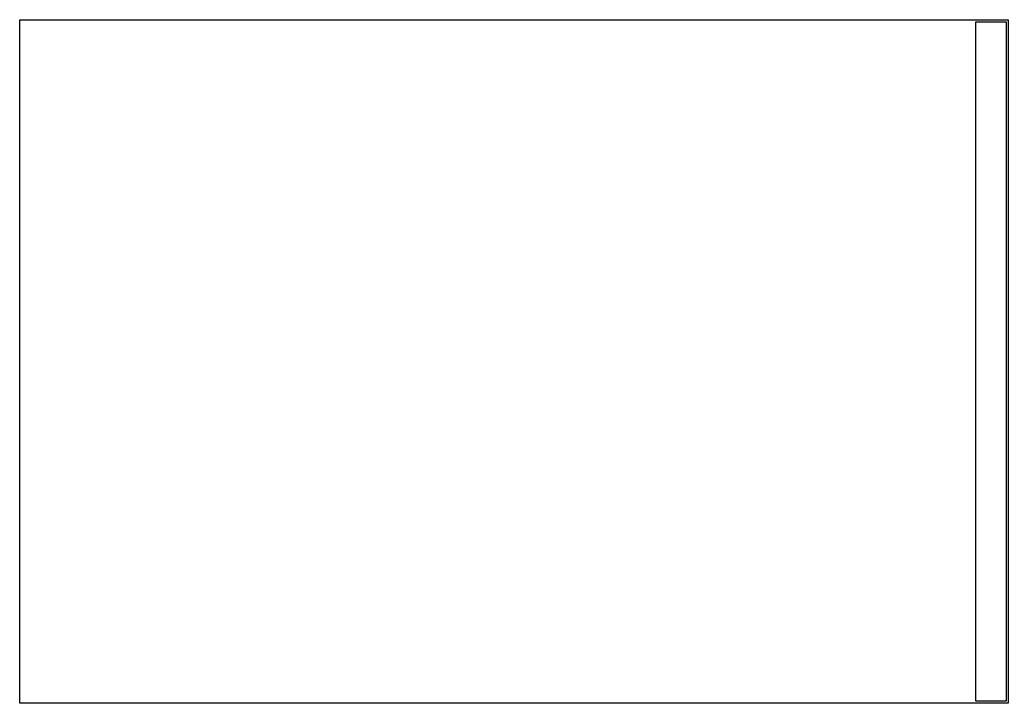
# Model space of a CAD drawing. Header units: millimetres. Extents: x 0 to 228, y 0 to 158.
import ezdxf

# ---------------------------------------------------------------- set-up
doc = ezdxf.new("R2010")
doc.units = ezdxf.units.MM
doc.layers.add('CUT', color=1, linetype='CONTINUOUS')
doc.layers.add('GLUE', color=2, linetype='CONTINUOUS')

msp = doc.modelspace()

# ---------------------------------------------------------------- linework, layer by layer
at = {"layer": 'CUT'}
for p, q in [((0, 157.5), (227.911, 157.5)), ((0, 0), (0, 157.5)), ((227.911, 157.5), (227.911, 0)), ((227.911, 0), (0, 0))]:
    msp.add_line(p, q, dxfattribs=at)
at = {"layer": 'GLUE'}
for p, q in [((220.411, 157), (227.411, 157)), ((220.411, 0.5), (220.411, 157)), ((227.411, 157), (227.411, 0.5)), ((227.411, 0.5), (220.411, 0.5))]:
    msp.add_line(p, q, dxfattribs=at)

doc.saveas('drawing.dxf')
